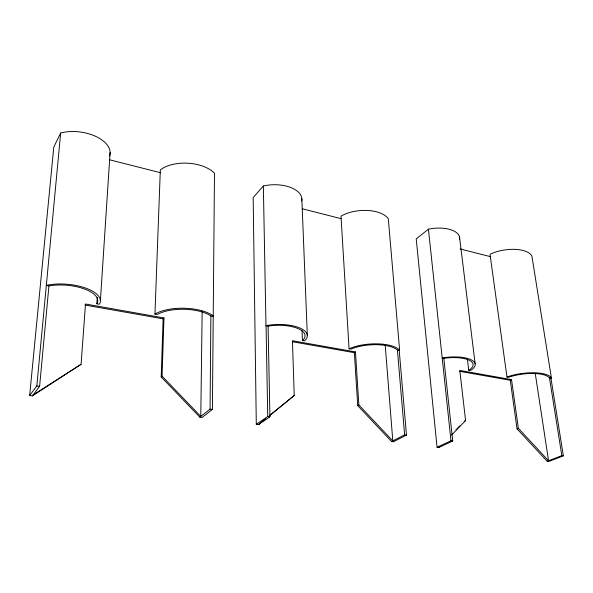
<?xml version="1.0" encoding="UTF-8"?>
<svg xmlns="http://www.w3.org/2000/svg" width="593" height="593" viewBox="0 0 593 593"><rect width="100%" height="100%" fill="white"/><g stroke="black" fill="none" stroke-linecap="round" stroke-linejoin="round"><path stroke-width="0.89" d="M109.527 155.974A32.037 17.59 8.1 0 0 95.962 136.494A32.037 17.59 8.1 0 0 60.664 133.002L53.8 147.005L29.65 395.531L32.378 395.879L81.085 364.302L85.496 304.009L163.964 317.937L163.119 318.856L161.207 376.978L199.841 417.161L202.124 417.45L212.405 409.444L214.481 173.238A31.644 17.271 3 0 0 160.918 169.479L160.318 170.021L154.951 314.171L157.664 314.342A31.955 13.098 1.1 0 1 210.878 315.936L213.102 316.343M199.841 417.161L210.078 409.14L210.878 315.936M202.161 311.169L200.782 416.419L162.074 376.155L163.964 317.937M100.402 300.518L110.113 152.357M29.65 395.531L36.825 385.969L46.328 285.381A34.653 14.395 4.6 0 1 84.717 287.738A34.653 14.395 4.6 0 1 99.832 303.468L99.268 304.224L96.829 303.786L97.259 297.338M32.378 395.879L39.612 386.332L48.922 285.945L46.284 285.463M46.328 285.381L60.664 133.002M96.829 303.786L97.215 303.268A32.422 13.461 4.6 0 0 84.013 288.813A32.422 13.461 4.6 0 0 48.922 285.945M263.351 186.017L253.174 197.573L256.295 424.336L258.444 424.61L269.926 416.812L268.073 326.113L265.983 325.735L263.351 186.017A27.723 14.832 -0.9 0 1 301.667 201.005M459.471 239.668A25.351 12.194 -6.8 0 0 428.413 229.194L416.212 238.92L437.063 447.307L438.798 447.53L440.073 446.21M456.032 429.747L459.857 425.796M451.54 435.077L465.587 420.57L459.812 370.447L511.529 379.624L518.356 428.294L548.555 460.783L535.212 373.234M161.207 376.978L162.074 376.155M258.444 424.61L264.115 419.977M269.785 415.337L294.232 395.494L292.445 340.738L355.466 351.923L358.854 404.952L392.803 440.918L385.228 345.259M259.475 423.906L261.602 422.172M264.441 419.851L265.857 418.688M269.407 415.789L294.232 395.494M302.045 330.383L302.43 340.515L302.979 340.093A27.864 11.148 -1.5 0 0 297.419 328.322A27.864 11.148 -1.5 0 0 268.073 326.113M154.951 314.171L155.588 313.727A34.09 13.98 1.1 0 1 213.428 316.017M292.327 341.716L354.362 352.687L355.466 351.923M256.295 424.336L267.739 416.523L269.926 416.812M399.208 350.426L399.623 350.159L388.296 218.698A28.316 14.343 -4.4 0 0 341.679 215.77L340.997 216.223L349.062 348.847L351.375 348.981A28.405 10.718 -4 0 1 397.421 350.092L399.208 350.426L406.487 435.099L393.433 441.763L391.602 441.533L357.712 405.634L354.362 352.687M33.03 395.027L81.085 364.302M357.712 405.634L358.854 404.952M437.063 447.307L450.976 440.769L442.208 357.964A27.056 9.673 -5.7 0 1 470.138 359.328A27.056 9.673 -5.7 0 1 471.265 369.988L470.323 370.506L468.722 370.225L467.417 359.262M468.722 370.225L469.374 369.862A25.306 9.051 -5.7 0 0 468.87 360.07A25.306 9.051 -5.7 0 0 443.816 358.328L442.119 358.016M459.501 371.292L510.269 380.276L511.529 379.624M391.602 441.533L404.626 434.854L406.487 435.099M349.062 348.847L349.803 348.476A30.295 11.437 -4 0 1 399.623 350.159M550.949 378.208L551.408 377.986L531.928 256.272A26.359 11.764 -8.7 0 0 490.752 253.952L490.018 254.338L506.971 377.059L508.972 377.163A26.285 8.68 -7 0 1 549.474 377.941L550.949 378.208L563.35 455.832L548.71 461.502L547.206 461.31L517.052 428.872L510.269 380.276M464.326 421.186L465.587 420.57M438.798 447.53L452.733 440.999L443.816 358.328M517.052 428.872L518.356 428.294M506.971 377.059L507.764 376.74A28.041 9.266 -7 0 1 551.408 377.986M547.206 461.31L561.83 455.632L563.35 455.832M36.825 385.969L39.612 386.332M450.976 440.769L452.733 440.999M210.078 409.14L212.405 409.444M84.784 304.995L163.119 318.856M302.43 340.515L304.379 340.864L305.18 340.241A29.783 11.919 -1.5 0 0 298.479 327.447A29.783 11.919 -1.5 0 0 266.057 325.668L267.739 416.523M109.69 159.813L160.799 172.815M302.534 208.862L341.012 218.647M460.183 248.956L490.707 256.717M549.474 377.941L561.83 455.632M459.531 237.081L475.134 363.798M428.413 229.194L442.208 357.964M397.421 350.092L404.626 434.854M301.837 198.67L307.322 335.319"/></g></svg>
